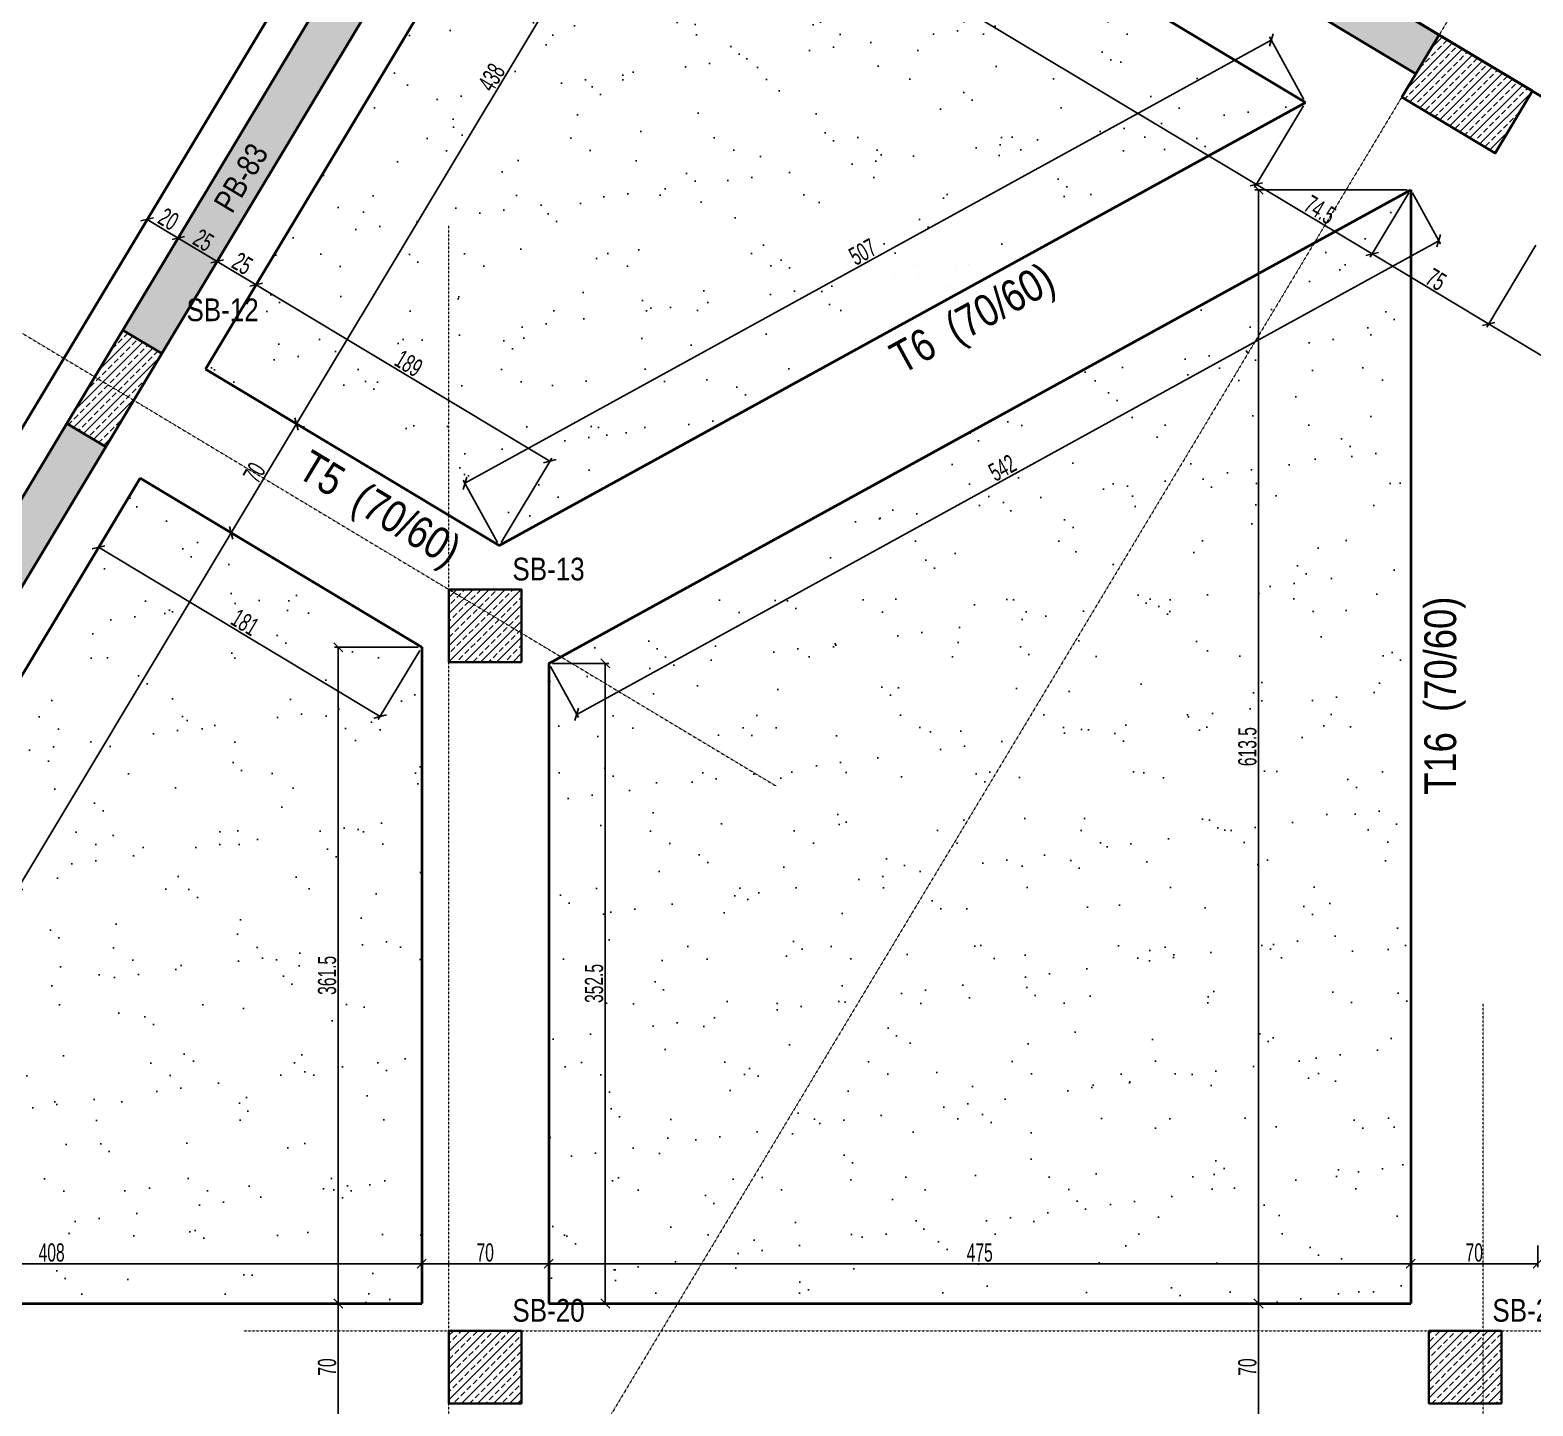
# Model space of a CAD drawing. Header units: millimetres. Extents: x -267 to 94375, y 6431 to 10838.
# Drawn here: x 2121 to 2949, y 8010 to 8768 of the extents above; entities that cross this region are included whole.
import ezdxf

# ---------------------------------------------------------------- set-up
doc = ezdxf.new("R2010")
doc.units = ezdxf.units.MM
doc.header["$LTSCALE"] = 0.0001
doc.linetypes.add('DASHED', pattern=[19.05, 12.7, -6.35])
for name, color, linetype, lineweight in [('AKS CIZGISI (BEYKENT)', 252, 'DASHED', 20), ('AKS OLCU (BEYKENT)', 200, 'Continuous', 20), ('KOLON (BEYKENT)', 3, 'Continuous', 30), ('KOLON ISMI (BEYKENT)', 91, 'Continuous', 20), ('OLCU (BEYKENT)', 14, 'Continuous', 20), ('PERDE (BEYKENT)', 6, 'Continuous', 30), ('PERDE ISMI (BEYKENT)', 240, 'Continuous', 20), ('TARAMA (BEYKENT)', 252, 'Continuous', 25), ('TEMEL (BEYKENT)', 2, 'Continuous', 35), ('TEMEL ISMI (BEYKENT)', 40, 'Continuous', 20)]:
    doc.layers.add(name, color=color, linetype=linetype, lineweight=lineweight)
doc.styles.add('DSMOLC-50', font='bahnschrift light condensed', dxfattribs={"width": 0.75, "height": 10})
doc.styles.add('YAZI (BEYKENT)', font='')
doc.styles.get('YAZI (BEYKENT)').set_extended_font_data('Bahnschrift Light Condensed')
doc.dimstyles.new('DSMOLC-50', dxfattribs={"dimtxt": 10, "dimasz": 5, "dimexe": 2, "dimexo": 2, "dimgap": 1, "dimtad": 1, "dimdec": 1, "dimrnd": 0.5, "dimzin": 12, "dimdsep": 46, "dimtxsty": 'DSMOLC-50', "dimblk": 'OBLIQUE', "dimblk1": 'OBLIQUE', "dimblk2": 'OBLIQUE', "dimcen": 0, "dimclrt": 7, "dimadec": 0, "dimazin": 0, "dimtfac": 1, "dimtdec": 4, "dimtix": 1, "dimtmove": 2, "dimatfit": 3, "dimfxl": 1, "dimtzin": 0, "dimarcsym": 0})
pattern_1 = [(45, (404.937, 6438.231), (-4.419417, 4.419417), []), (45, (409.3565, 6438.231), (-4.419417, 4.419417), [3.125, -1.5625])]
pattern_2 = [(45, (404.937, 6438.231), (1.6572815, 6.076699), [7.8125, -1.5625, 0, -1.5625])]
pattern_3 = [(37.5, (-1463.6, 5137.655), (-1.60003, 48.94132), [0, -38.608, 0, -43.18, 0, -41.275]), (7.5, (-1463.6, 5137.655), (44.9523, 71.6825), [0, -20.828, 0, -34.798, 0, -13.335]), (327.5, (-1494.84, 5137.655), (79.09924, 0.14372), [0, -12.7, 0, -45.72, 0, -59.69]), (317.5, (-1494.84, 5137.655), (76.35565, 22.2929), [0, -6.35, 0, -29.972, 0, -34.29])]

# ---------------------------------------------------------------- blocks, each defined once
blk = doc.blocks.new('_Oblique')
at = {"color": 0, "linetype": 'ByBlock', "lineweight": -2}
blk.add_line((-0.5, -0.5), (0.5, 0.5), dxfattribs=at)
blk = doc.blocks.new('*D86')
at = {"layer": 'AKS OLCU (BEYKENT)', "color": 0, "lineweight": -2, "transparency": 16777216}
for p, q in [((2305.62, 9120.94), (2315.9, 9114.76)), ((2034.76, 8650.38), (2314.19, 9115.79)), ((2026.19, 8655.52), (2036.48, 8649.35))]:
    blk.add_line(p, q, dxfattribs=at)
at = {"layer": 'DEFPOINTS', "color": 0, "lineweight": -3, "transparency": 16777216}
for p in [(2303.9, 9121.97), (2314.19, 9115.79), (2024.48, 8656.55)]:
    blk.add_point(p, dxfattribs=at)
at = {"layer": 'AKS OLCU (BEYKENT)', "color": 0, "lineweight": -2, "transparency": 16777216, "xscale": 5, "yscale": 5, "zscale": 5}
for p, rotation in [((2314.19, 9115.79), 59.02034631153279), ((2034.76, 8650.38), 239.0203463115328)]:
    blk.add_blockref('_Oblique', p, dxfattribs=dict(at, rotation=rotation))
at = {"layer": 'AKS OLCU (BEYKENT)', "color": 7, "transparency": 16777216, "insert": (2169.24, 8886.23), "char_height": 10, "attachment_point": 5, "rotation": 59.02035, "style": 'DSMOLC-50'}
blk.add_mtext('543', dxfattribs=at)
blk = doc.blocks.new('*D87')
at = {"layer": 'AKS OLCU (BEYKENT)', "color": 0, "lineweight": -2, "transparency": 16777216}
for p, q in [((1400.43, 7624.9), (2300.47, 9124.03)), ((2302.19, 9123), (2298.76, 9125.06)), ((1402.14, 7623.87), (1398.71, 7625.93))]:
    blk.add_line(p, q, dxfattribs=at)
at = {"layer": 'DEFPOINTS', "color": 0, "lineweight": -3, "transparency": 16777216}
for p in [(2300.47, 9124.03), (2303.9, 9121.97), (1403.86, 7622.84)]:
    blk.add_point(p, dxfattribs=at)
at = {"layer": 'AKS OLCU (BEYKENT)', "color": 0, "lineweight": -2, "transparency": 16777216, "xscale": 5, "yscale": 5, "zscale": 5}
for p, rotation in [((2300.47, 9124.03), 59.02034631153279), ((1400.43, 7624.9), 239.0203463115328)]:
    blk.add_blockref('_Oblique', p, dxfattribs=dict(at, rotation=rotation))
at = {"layer": 'AKS OLCU (BEYKENT)', "color": 7, "transparency": 16777216, "insert": (1845.22, 8377.61), "char_height": 10, "attachment_point": 5, "rotation": 59.02035, "style": 'DSMOLC-50'}
blk.add_mtext('1748.5', dxfattribs=at)
blk = doc.blocks.new('*D91')
at = {"layer": 'AKS OLCU (BEYKENT)', "color": 0, "lineweight": -2, "transparency": 16777216}
for p, q in [((2518.4, 9179.72), (2520.46, 9183.15)), ((2519.43, 9181.44), (4242.68, 8146.81)), ((4241.65, 8145.09), (4243.71, 8148.52))]:
    blk.add_line(p, q, dxfattribs=at)
at = {"layer": 'DEFPOINTS', "color": 0, "lineweight": -3, "transparency": 16777216}
for p in [(2517.37, 9178.01), (4240.62, 8143.38), (4242.68, 8146.81)]:
    blk.add_point(p, dxfattribs=at)
at = {"layer": 'AKS OLCU (BEYKENT)', "color": 0, "lineweight": -2, "transparency": 16777216, "xscale": 5, "yscale": 5, "zscale": 5}
for p, rotation in [((2519.43, 9181.44), 149.0196979856238), ((4242.68, 8146.81), 329.0196979856238)]:
    blk.add_blockref('_Oblique', p, dxfattribs=dict(at, rotation=rotation))
at = {"layer": 'AKS OLCU (BEYKENT)', "color": 7, "transparency": 16777216, "insert": (3384.2, 8669.36), "char_height": 10, "attachment_point": 5, "rotation": 329.0197, "style": 'DSMOLC-50'}
blk.add_mtext('2010', dxfattribs=at)
blk = doc.blocks.new('*D161')
at = {"layer": 'DEFPOINTS', "color": 0, "lineweight": -3, "transparency": 16777216}
for p in [(1928.87, 8100.71), (2336.67, 8100.71), (2336.67, 8088.71)]:
    blk.add_point(p, dxfattribs=at)
at = {"layer": 'OLCU (BEYKENT)', "color": 0, "lineweight": -2, "transparency": 16777216}
for p, q in [((1928.87, 8098.71), (1928.87, 8086.71)), ((2336.67, 8098.71), (2336.67, 8086.71)), ((1928.87, 8088.71), (2336.67, 8088.71))]:
    blk.add_line(p, q, dxfattribs=at)
at = {"layer": 'OLCU (BEYKENT)', "color": 0, "lineweight": -2, "transparency": 16777216, "xscale": 5, "yscale": 5, "zscale": 5, "rotation": 180}
blk.add_blockref('_Oblique', (1928.87, 8088.71), dxfattribs=at)
at = {"layer": 'OLCU (BEYKENT)', "color": 0, "lineweight": -2, "transparency": 16777216, "xscale": 5, "yscale": 5, "zscale": 5}
blk.add_blockref('_Oblique', (2336.67, 8088.71), dxfattribs=at)
at = {"layer": 'OLCU (BEYKENT)', "color": 7, "transparency": 16777216, "insert": (2132.77, 8094.81), "char_height": 10, "attachment_point": 5, "style": 'DSMOLC-50'}
blk.add_mtext('408', dxfattribs=at)
blk = doc.blocks.new('*D162')
at = {"layer": 'DEFPOINTS', "color": 0, "lineweight": -3, "transparency": 16777216}
for p in [(2336.67, 8100.71), (2406.67, 8100.71), (2406.67, 8088.71)]:
    blk.add_point(p, dxfattribs=at)
at = {"layer": 'OLCU (BEYKENT)', "color": 0, "lineweight": -2, "transparency": 16777216}
for p, q in [((2336.67, 8098.71), (2336.67, 8086.71)), ((2406.67, 8098.71), (2406.67, 8086.71)), ((2336.67, 8088.71), (2406.67, 8088.71))]:
    blk.add_line(p, q, dxfattribs=at)
at = {"layer": 'OLCU (BEYKENT)', "color": 0, "lineweight": -2, "transparency": 16777216, "xscale": 5, "yscale": 5, "zscale": 5, "rotation": 180}
blk.add_blockref('_Oblique', (2336.67, 8088.71), dxfattribs=at)
at = {"layer": 'OLCU (BEYKENT)', "color": 0, "lineweight": -2, "transparency": 16777216, "xscale": 5, "yscale": 5, "zscale": 5}
blk.add_blockref('_Oblique', (2406.67, 8088.71), dxfattribs=at)
at = {"layer": 'OLCU (BEYKENT)', "color": 7, "transparency": 16777216, "insert": (2371.67, 8094.81), "char_height": 10, "attachment_point": 5, "style": 'DSMOLC-50'}
blk.add_mtext('70', dxfattribs=at)
blk = doc.blocks.new('*D163')
at = {"layer": 'DEFPOINTS', "color": 0, "lineweight": -3, "transparency": 16777216}
for p in [(2406.67, 8100.71), (2881.67, 8100.71), (2881.67, 8088.71)]:
    blk.add_point(p, dxfattribs=at)
at = {"layer": 'OLCU (BEYKENT)', "color": 0, "lineweight": -2, "transparency": 16777216}
for p, q in [((2406.67, 8098.71), (2406.67, 8086.71)), ((2881.67, 8098.71), (2881.67, 8086.71)), ((2406.67, 8088.71), (2881.67, 8088.71))]:
    blk.add_line(p, q, dxfattribs=at)
at = {"layer": 'OLCU (BEYKENT)', "color": 0, "lineweight": -2, "transparency": 16777216, "xscale": 5, "yscale": 5, "zscale": 5, "rotation": 180}
blk.add_blockref('_Oblique', (2406.67, 8088.71), dxfattribs=at)
at = {"layer": 'OLCU (BEYKENT)', "color": 0, "lineweight": -2, "transparency": 16777216, "xscale": 5, "yscale": 5, "zscale": 5}
blk.add_blockref('_Oblique', (2881.67, 8088.71), dxfattribs=at)
at = {"layer": 'OLCU (BEYKENT)', "color": 7, "transparency": 16777216, "insert": (2644.17, 8094.76), "char_height": 10, "attachment_point": 5, "style": 'DSMOLC-50'}
blk.add_mtext('475', dxfattribs=at)
blk = doc.blocks.new('*D164')
at = {"layer": 'DEFPOINTS', "color": 0, "lineweight": -3, "transparency": 16777216}
for p in [(2881.67, 8100.71), (2951.67, 8100.71), (2951.67, 8088.71)]:
    blk.add_point(p, dxfattribs=at)
at = {"layer": 'OLCU (BEYKENT)', "color": 0, "lineweight": -2, "transparency": 16777216}
for p, q in [((2881.67, 8098.71), (2881.67, 8086.71)), ((2951.67, 8098.71), (2951.67, 8086.71)), ((2881.67, 8088.71), (2951.67, 8088.71))]:
    blk.add_line(p, q, dxfattribs=at)
at = {"layer": 'OLCU (BEYKENT)', "color": 0, "lineweight": -2, "transparency": 16777216, "xscale": 5, "yscale": 5, "zscale": 5, "rotation": 180}
blk.add_blockref('_Oblique', (2881.67, 8088.71), dxfattribs=at)
at = {"layer": 'OLCU (BEYKENT)', "color": 0, "lineweight": -2, "transparency": 16777216, "xscale": 5, "yscale": 5, "zscale": 5}
blk.add_blockref('_Oblique', (2951.67, 8088.71), dxfattribs=at)
at = {"layer": 'OLCU (BEYKENT)', "color": 7, "transparency": 16777216, "insert": (2916.67, 8094.81), "char_height": 10, "attachment_point": 5, "style": 'DSMOLC-50'}
blk.add_mtext('70', dxfattribs=at)
blk = doc.blocks.new('*D167')
at = {"layer": 'DEFPOINTS', "color": 0, "lineweight": -3, "transparency": 16777216}
for p in [(2191.6, 8674.3), (2208.75, 8664.01), (2202.57, 8653.72)]:
    blk.add_point(p, dxfattribs=at)
at = {"layer": 'OLCU (BEYKENT)', "color": 0, "lineweight": -2, "transparency": 16777216}
for p, q in [((2190.57, 8672.59), (2184.4, 8662.3)), ((2185.42, 8664.02), (2202.57, 8653.72)), ((2207.72, 8662.3), (2201.54, 8652.01))]:
    blk.add_line(p, q, dxfattribs=at)
at = {"layer": 'OLCU (BEYKENT)', "color": 0, "lineweight": -2, "transparency": 16777216, "xscale": 5, "yscale": 5, "zscale": 5}
for p, rotation in [((2185.42, 8664.02), 149.0195901430073), ((2202.57, 8653.72), 329.0195901430072)]:
    blk.add_blockref('_Oblique', p, dxfattribs=dict(at, rotation=rotation))
at = {"layer": 'OLCU (BEYKENT)', "color": 7, "transparency": 16777216, "insert": (2197.14, 8664.1), "char_height": 10, "attachment_point": 5, "rotation": 329.01959, "style": 'DSMOLC-50'}
blk.add_mtext('20', dxfattribs=at)
blk = doc.blocks.new('*D168')
at = {"layer": 'DEFPOINTS', "color": 0, "lineweight": -3, "transparency": 16777216}
for p in [(2208.75, 8664.01), (2230.17, 8651.15), (2224, 8640.86)]:
    blk.add_point(p, dxfattribs=at)
at = {"layer": 'OLCU (BEYKENT)', "color": 0, "lineweight": -2, "transparency": 16777216}
for p, q in [((2207.72, 8662.3), (2201.54, 8652.01)), ((2202.57, 8653.72), (2224, 8640.86)), ((2229.14, 8649.43), (2222.97, 8639.14))]:
    blk.add_line(p, q, dxfattribs=at)
at = {"layer": 'OLCU (BEYKENT)', "color": 0, "lineweight": -2, "transparency": 16777216, "xscale": 5, "yscale": 5, "zscale": 5}
for p, rotation in [((2202.57, 8653.72), 149.0195901430073), ((2224, 8640.86), 329.0195901430072)]:
    blk.add_blockref('_Oblique', p, dxfattribs=dict(at, rotation=rotation))
at = {"layer": 'OLCU (BEYKENT)', "color": 7, "transparency": 16777216, "insert": (2216.42, 8652.52), "char_height": 10, "attachment_point": 5, "rotation": 329.01959, "style": 'DSMOLC-50'}
blk.add_mtext('25', dxfattribs=at)
blk = doc.blocks.new('*D169')
at = {"layer": 'DEFPOINTS', "color": 0, "lineweight": -3, "transparency": 16777216}
for p in [(2230.17, 8651.15), (2251.62, 8638.27), (2245.44, 8627.98)]:
    blk.add_point(p, dxfattribs=at)
at = {"layer": 'OLCU (BEYKENT)', "color": 0, "lineweight": -2, "transparency": 16777216}
for p, q in [((2229.14, 8649.43), (2222.97, 8639.14)), ((2224, 8640.86), (2245.44, 8627.98)), ((2250.59, 8636.56), (2244.41, 8626.27))]:
    blk.add_line(p, q, dxfattribs=at)
at = {"layer": 'OLCU (BEYKENT)', "color": 0, "lineweight": -2, "transparency": 16777216, "xscale": 5, "yscale": 5, "zscale": 5}
for p, rotation in [((2224, 8640.86), 149.0195901430073), ((2245.44, 8627.98), 329.0195901430072)]:
    blk.add_blockref('_Oblique', p, dxfattribs=dict(at, rotation=rotation))
at = {"layer": 'OLCU (BEYKENT)', "color": 7, "transparency": 16777216, "insert": (2237.86, 8639.65), "char_height": 10, "attachment_point": 5, "rotation": 329.01959, "style": 'DSMOLC-50'}
blk.add_mtext('25', dxfattribs=at)
blk = doc.blocks.new('*D170')
at = {"layer": 'DEFPOINTS', "color": 0, "lineweight": -3, "transparency": 16777216}
for p in [(2251.62, 8638.27), (2407.32, 8530.79), (2379.4, 8484.29)]:
    blk.add_point(p, dxfattribs=at)
at = {"layer": 'OLCU (BEYKENT)', "color": 0, "lineweight": -2, "transparency": 16777216}
for p, q in [((2250.59, 8636.56), (2244.41, 8626.27)), ((2245.44, 8627.98), (2407.32, 8530.79)), ((2380.43, 8486), (2408.35, 8532.51))]:
    blk.add_line(p, q, dxfattribs=at)
at = {"layer": 'OLCU (BEYKENT)', "color": 0, "lineweight": -2, "transparency": 16777216, "xscale": 5, "yscale": 5, "zscale": 5}
for p, rotation in [((2245.44, 8627.98), 149.0195901430073), ((2407.32, 8530.79), 329.0195901430072)]:
    blk.add_blockref('_Oblique', p, dxfattribs=dict(at, rotation=rotation))
at = {"layer": 'OLCU (BEYKENT)', "color": 7, "transparency": 16777216, "insert": (2329.52, 8584.62), "char_height": 10, "attachment_point": 5, "rotation": 329.01959, "style": 'DSMOLC-50'}
blk.add_mtext('189', dxfattribs=at)
blk = doc.blocks.new('*D174')
at = {"layer": 'DEFPOINTS', "color": 0, "lineweight": -3, "transparency": 16777216}
for p in [(2422.04, 8922.13), (2823.7, 8728.35), (2796.61, 8683.25)]:
    blk.add_point(p, dxfattribs=at)
at = {"layer": 'OLCU (BEYKENT)', "color": 0, "lineweight": -2, "transparency": 16777216}
for p, q in [((2421.01, 8920.42), (2414.84, 8910.13)), ((2415.87, 8911.84), (2796.61, 8683.25)), ((2822.67, 8726.64), (2795.58, 8681.53))]:
    blk.add_line(p, q, dxfattribs=at)
at = {"layer": 'OLCU (BEYKENT)', "color": 0, "lineweight": -2, "transparency": 16777216, "xscale": 5, "yscale": 5, "zscale": 5}
for p, rotation in [((2415.87, 8911.84), 149.0195901430077), ((2796.61, 8683.25), 329.0195901430076)]:
    blk.add_blockref('_Oblique', p, dxfattribs=dict(at, rotation=rotation))
at = {"layer": 'OLCU (BEYKENT)', "color": 7, "transparency": 16777216, "insert": (2609.33, 8802.69), "char_height": 10, "attachment_point": 5, "rotation": 329.01959, "style": 'DSMOLC-50'}
blk.add_mtext('444', dxfattribs=at)
blk = doc.blocks.new('*D175')
at = {"layer": 'DEFPOINTS', "color": 0, "lineweight": -3, "transparency": 16777216}
for p in [(2823.7, 8728.35), (2881.67, 8680.33), (2860.42, 8644.94)]:
    blk.add_point(p, dxfattribs=at)
at = {"layer": 'OLCU (BEYKENT)', "color": 0, "lineweight": -2, "transparency": 16777216}
for p, q in [((2822.67, 8726.64), (2795.58, 8681.53)), ((2796.61, 8683.25), (2860.42, 8644.94)), ((2880.64, 8678.62), (2859.39, 8643.22))]:
    blk.add_line(p, q, dxfattribs=at)
at = {"layer": 'OLCU (BEYKENT)', "color": 0, "lineweight": -2, "transparency": 16777216, "xscale": 5, "yscale": 5, "zscale": 5}
for p, rotation in [((2796.61, 8683.25), 149.0195901430077), ((2860.42, 8644.94), 329.0195901430076)]:
    blk.add_blockref('_Oblique', p, dxfattribs=dict(at, rotation=rotation))
at = {"layer": 'OLCU (BEYKENT)', "color": 7, "transparency": 16777216, "insert": (2831.63, 8669.28), "char_height": 10, "attachment_point": 5, "rotation": 329.01959, "style": 'DSMOLC-50'}
blk.add_mtext('74.5', dxfattribs=at)
blk = doc.blocks.new('*D176')
at = {"layer": 'DEFPOINTS', "color": 0, "lineweight": -3, "transparency": 16777216}
for p in [(2881.67, 8680.33), (2951.67, 8651.52), (2924.59, 8606.41)]:
    blk.add_point(p, dxfattribs=at)
at = {"layer": 'OLCU (BEYKENT)', "color": 0, "lineweight": -2, "transparency": 16777216}
for p, q in [((2880.64, 8678.62), (2859.39, 8643.22)), ((2950.64, 8649.81), (2923.56, 8604.7)), ((2860.42, 8644.94), (2924.59, 8606.41))]:
    blk.add_line(p, q, dxfattribs=at)
at = {"layer": 'OLCU (BEYKENT)', "color": 0, "lineweight": -2, "transparency": 16777216, "xscale": 5, "yscale": 5, "zscale": 5}
for p, rotation in [((2860.42, 8644.94), 149.0195901430077), ((2924.59, 8606.41), 329.0195901430076)]:
    blk.add_blockref('_Oblique', p, dxfattribs=dict(at, rotation=rotation))
at = {"layer": 'OLCU (BEYKENT)', "color": 7, "transparency": 16777216, "insert": (2895.62, 8630.86), "char_height": 10, "attachment_point": 5, "rotation": 329.01959, "style": 'DSMOLC-50'}
blk.add_mtext('75', dxfattribs=at)
blk = doc.blocks.new('*D177')
at = {"layer": 'DEFPOINTS', "color": 0, "lineweight": -3, "transparency": 16777216}
for p in [(2951.67, 8651.52), (3426.67, 8366.33), (3399.59, 8321.22)]:
    blk.add_point(p, dxfattribs=at)
at = {"layer": 'OLCU (BEYKENT)', "color": 0, "lineweight": -2, "transparency": 16777216}
for p, q in [((2950.64, 8649.81), (2923.56, 8604.7)), ((2924.59, 8606.41), (3399.59, 8321.22)), ((3425.64, 8364.62), (3398.56, 8319.51))]:
    blk.add_line(p, q, dxfattribs=at)
at = {"layer": 'OLCU (BEYKENT)', "color": 0, "lineweight": -2, "transparency": 16777216, "xscale": 5, "yscale": 5, "zscale": 5}
for p, rotation in [((2924.59, 8606.41), 149.0195901430077), ((3399.59, 8321.22), 329.0195901430076)]:
    blk.add_blockref('_Oblique', p, dxfattribs=dict(at, rotation=rotation))
at = {"layer": 'OLCU (BEYKENT)', "color": 7, "transparency": 16777216, "insert": (3165.2, 8469.01), "char_height": 10, "attachment_point": 5, "rotation": 329.01959, "style": 'DSMOLC-50'}
blk.add_mtext('554', dxfattribs=at)
blk = doc.blocks.new('*D245')
at = {"layer": 'DEFPOINTS', "color": 0, "lineweight": -3, "transparency": 16777216}
for p in [(2785.78, 8066.77), (2797.78, 8066.77), (2785.78, 7996.77)]:
    blk.add_point(p, dxfattribs=at)
at = {"layer": 'OLCU (BEYKENT)', "color": 0, "lineweight": -2, "transparency": 16777216}
for p, q in [((2787.78, 8066.77), (2799.78, 8066.77)), ((2797.78, 7996.77), (2797.78, 8066.77)), ((2787.78, 7996.77), (2799.78, 7996.77))]:
    blk.add_line(p, q, dxfattribs=at)
at = {"layer": 'OLCU (BEYKENT)', "color": 0, "lineweight": -2, "transparency": 16777216, "xscale": 5, "yscale": 5, "zscale": 5}
for p, rotation in [((2797.78, 8066.77), 90), ((2797.78, 7996.77), 270)]:
    blk.add_blockref('_Oblique', p, dxfattribs=dict(at, rotation=rotation))
at = {"layer": 'OLCU (BEYKENT)', "color": 7, "transparency": 16777216, "insert": (2791.68, 8031.77), "char_height": 10, "attachment_point": 5, "rotation": 90, "style": 'DSMOLC-50'}
blk.add_mtext('70', dxfattribs=at)
blk = doc.blocks.new('*D246')
at = {"layer": 'DEFPOINTS', "color": 0, "lineweight": -3, "transparency": 16777216}
for p in [(2797.78, 8680.33), (2881.67, 8680.33), (2785.78, 8066.77)]:
    blk.add_point(p, dxfattribs=at)
at = {"layer": 'OLCU (BEYKENT)', "color": 0, "lineweight": -2, "transparency": 16777216}
for p, q in [((2879.67, 8680.33), (2795.78, 8680.33)), ((2797.78, 8066.77), (2797.78, 8680.33)), ((2787.78, 8066.77), (2799.78, 8066.77))]:
    blk.add_line(p, q, dxfattribs=at)
at = {"layer": 'OLCU (BEYKENT)', "color": 0, "lineweight": -2, "transparency": 16777216, "xscale": 5, "yscale": 5, "zscale": 5}
for p, rotation in [((2797.78, 8680.33), 90), ((2797.78, 8066.77), 270)]:
    blk.add_blockref('_Oblique', p, dxfattribs=dict(at, rotation=rotation))
at = {"layer": 'OLCU (BEYKENT)', "color": 7, "transparency": 16777216, "insert": (2791.68, 8373.55), "char_height": 10, "attachment_point": 5, "rotation": 90, "style": 'DSMOLC-50'}
blk.add_mtext('613.5', dxfattribs=at)
blk = doc.blocks.new('*D257')
at = {"layer": 'DEFPOINTS', "color": 0, "lineweight": -3, "transparency": 16777216}
for p in [(2278.68, 8066.77), (2290.68, 8066.77), (2278.68, 7996.77)]:
    blk.add_point(p, dxfattribs=at)
at = {"layer": 'OLCU (BEYKENT)', "color": 0, "lineweight": -2, "transparency": 16777216}
for p, q in [((2280.68, 8066.77), (2292.68, 8066.77)), ((2290.68, 7996.77), (2290.68, 8066.77)), ((2280.68, 7996.77), (2292.68, 7996.77))]:
    blk.add_line(p, q, dxfattribs=at)
at = {"layer": 'OLCU (BEYKENT)', "color": 0, "lineweight": -2, "transparency": 16777216, "xscale": 5, "yscale": 5, "zscale": 5}
for p, rotation in [((2290.68, 8066.77), 90), ((2290.68, 7996.77), 270)]:
    blk.add_blockref('_Oblique', p, dxfattribs=dict(at, rotation=rotation))
at = {"layer": 'OLCU (BEYKENT)', "color": 7, "transparency": 16777216, "insert": (2284.57, 8031.77), "char_height": 10, "attachment_point": 5, "rotation": 90, "style": 'DSMOLC-50'}
blk.add_mtext('70', dxfattribs=at)
blk = doc.blocks.new('*D258')
at = {"layer": 'DEFPOINTS', "color": 0, "lineweight": -3, "transparency": 16777216}
for p in [(2290.68, 8428.29), (2336.67, 8428.29), (2278.68, 8066.77)]:
    blk.add_point(p, dxfattribs=at)
at = {"layer": 'OLCU (BEYKENT)', "color": 0, "lineweight": -2, "transparency": 16777216}
for p, q in [((2334.67, 8428.29), (2288.68, 8428.29)), ((2290.68, 8066.77), (2290.68, 8428.29)), ((2280.68, 8066.77), (2292.68, 8066.77))]:
    blk.add_line(p, q, dxfattribs=at)
at = {"layer": 'OLCU (BEYKENT)', "color": 0, "lineweight": -2, "transparency": 16777216, "xscale": 5, "yscale": 5, "zscale": 5}
for p, rotation in [((2290.68, 8428.29), 90), ((2290.68, 8066.77), 270)]:
    blk.add_blockref('_Oblique', p, dxfattribs=dict(at, rotation=rotation))
at = {"layer": 'OLCU (BEYKENT)', "color": 7, "transparency": 16777216, "insert": (2284.57, 8247.53), "char_height": 10, "attachment_point": 5, "rotation": 90, "style": 'DSMOLC-50'}
blk.add_mtext('361.5', dxfattribs=at)
blk = doc.blocks.new('*D294')
at = {"layer": 'DEFPOINTS', "color": 0, "lineweight": -3, "transparency": 16777216}
for p in [(2881.67, 8680.33), (2897.12, 8652.21), (2406.67, 8419.4)]:
    blk.add_point(p, dxfattribs=at)
at = {"layer": 'OLCU (BEYKENT)', "color": 0, "lineweight": -2, "transparency": 16777216}
for p, q in [((2882.63, 8678.58), (2898.08, 8650.46)), ((2422.12, 8391.28), (2897.12, 8652.21)), ((2407.63, 8417.65), (2423.08, 8389.53))]:
    blk.add_line(p, q, dxfattribs=at)
at = {"layer": 'OLCU (BEYKENT)', "color": 0, "lineweight": -2, "transparency": 16777216, "xscale": 5, "yscale": 5, "zscale": 5}
for p, rotation in [((2897.12, 8652.21), 28.78141267134192), ((2422.12, 8391.28), 208.7814126713419)]:
    blk.add_blockref('_Oblique', p, dxfattribs=dict(at, rotation=rotation))
at = {"layer": 'OLCU (BEYKENT)', "color": 7, "lineweight": -3, "transparency": 16777216, "insert": (2656.68, 8527.1), "char_height": 10, "attachment_point": 5, "rotation": 28.78141, "style": 'DSMOLC-50'}
blk.add_mtext('542', dxfattribs=at)
blk = doc.blocks.new('*D295')
at = {"layer": 'DEFPOINTS', "color": 0, "lineweight": -3, "transparency": 16777216}
for p in [(2406.67, 8419.4), (2406.67, 8066.77), (2437.8, 8066.77)]:
    blk.add_point(p, dxfattribs=at)
at = {"layer": 'OLCU (BEYKENT)', "color": 0, "lineweight": -2, "transparency": 16777216}
for p, q in [((2408.67, 8419.4), (2439.8, 8419.4)), ((2437.8, 8419.4), (2437.8, 8066.77)), ((2408.67, 8066.77), (2439.8, 8066.77))]:
    blk.add_line(p, q, dxfattribs=at)
at = {"layer": 'OLCU (BEYKENT)', "color": 0, "lineweight": -2, "transparency": 16777216, "xscale": 5, "yscale": 5, "zscale": 5}
for p, rotation in [((2437.8, 8419.4), 90), ((2437.8, 8066.77), 270)]:
    blk.add_blockref('_Oblique', p, dxfattribs=dict(at, rotation=rotation))
at = {"layer": 'OLCU (BEYKENT)', "color": 7, "lineweight": -3, "transparency": 16777216, "insert": (2431.7, 8243.09), "char_height": 10, "attachment_point": 5, "rotation": 90, "style": 'DSMOLC-50'}
blk.add_mtext('352.5', dxfattribs=at)
blk = doc.blocks.new('*D296')
at = {"layer": 'DEFPOINTS', "color": 0, "lineweight": -3, "transparency": 16777216}
for p in [(2804.81, 8762.74), (2823.7, 8728.35), (2379.4, 8484.29)]:
    blk.add_point(p, dxfattribs=at)
at = {"layer": 'OLCU (BEYKENT)', "color": 0, "lineweight": -2, "transparency": 16777216}
for p, q in [((2360.51, 8518.67), (2804.81, 8762.74)), ((2822.73, 8730.11), (2803.84, 8764.49)), ((2378.43, 8486.04), (2359.54, 8520.43))]:
    blk.add_line(p, q, dxfattribs=at)
at = {"layer": 'OLCU (BEYKENT)', "color": 0, "lineweight": -2, "transparency": 16777216, "xscale": 5, "yscale": 5, "zscale": 5}
for p, rotation in [((2804.81, 8762.74), 28.78140514976967), ((2360.51, 8518.67), 208.7814051497697)]:
    blk.add_blockref('_Oblique', p, dxfattribs=dict(at, rotation=rotation))
at = {"layer": 'OLCU (BEYKENT)', "color": 7, "lineweight": -3, "transparency": 16777216, "insert": (2579.72, 8646.06), "char_height": 10, "attachment_point": 5, "rotation": 28.78141, "style": 'DSMOLC-50'}
blk.add_mtext('507', dxfattribs=at)
blk = doc.blocks.new('*D300')
at = {"layer": 'DEFPOINTS', "color": 0, "lineweight": -3, "transparency": 16777216}
for p in [(2221.41, 8497.49), (2231.69, 8491.32), (1908.49, 8066.77)]:
    blk.add_point(p, dxfattribs=at)
at = {"layer": 'OLCU (BEYKENT)', "color": 0, "lineweight": -2, "transparency": 16777216}
for p, q in [((1958.71, 8036.62), (2231.69, 8491.32)), ((2223.12, 8496.47), (2233.41, 8490.29)), ((1910.2, 8065.74), (1960.42, 8035.59))]:
    blk.add_line(p, q, dxfattribs=at)
at = {"layer": 'OLCU (BEYKENT)', "color": 0, "lineweight": -2, "transparency": 16777216, "xscale": 5, "yscale": 5, "zscale": 5}
for p, rotation in [((2231.69, 8491.32), 59.02034631153461), ((1958.71, 8036.62), 239.0203463115346)]:
    blk.add_blockref('_Oblique', p, dxfattribs=dict(at, rotation=rotation))
at = {"layer": 'OLCU (BEYKENT)', "color": 7, "transparency": 16777216, "insert": (2089.97, 8267.11), "char_height": 10, "attachment_point": 5, "rotation": 59.02035, "style": 'DSMOLC-50'}
blk.add_mtext('530.5', dxfattribs=at)
blk = doc.blocks.new('*D301')
at = {"layer": 'DEFPOINTS', "color": 0, "lineweight": -3, "transparency": 16777216}
for p in [(2257.44, 8557.51), (2267.72, 8551.33), (2221.41, 8497.49)]:
    blk.add_point(p, dxfattribs=at)
at = {"layer": 'OLCU (BEYKENT)', "color": 0, "lineweight": -2, "transparency": 16777216}
for p, q in [((2259.15, 8556.48), (2269.44, 8550.3)), ((2231.69, 8491.32), (2267.72, 8551.33)), ((2223.12, 8496.47), (2233.41, 8490.29))]:
    blk.add_line(p, q, dxfattribs=at)
at = {"layer": 'OLCU (BEYKENT)', "color": 0, "lineweight": -2, "transparency": 16777216, "xscale": 5, "yscale": 5, "zscale": 5}
for p, rotation in [((2267.72, 8551.33), 59.02034631153461), ((2231.69, 8491.32), 239.0203463115346)]:
    blk.add_blockref('_Oblique', p, dxfattribs=dict(at, rotation=rotation))
at = {"layer": 'OLCU (BEYKENT)', "color": 7, "transparency": 16777216, "insert": (2244.48, 8524.47), "char_height": 10, "attachment_point": 5, "rotation": 59.02035, "style": 'DSMOLC-50'}
blk.add_mtext('70', dxfattribs=at)
blk = doc.blocks.new('*D302')
at = {"layer": 'DEFPOINTS', "color": 0, "lineweight": -3, "transparency": 16777216}
for p in [(2482.87, 8932.99), (2493.15, 8926.81), (2257.44, 8557.51)]:
    blk.add_point(p, dxfattribs=at)
at = {"layer": 'OLCU (BEYKENT)', "color": 0, "lineweight": -2, "transparency": 16777216}
for p, q in [((2484.58, 8931.96), (2494.87, 8925.78)), ((2267.72, 8551.33), (2493.15, 8926.81)), ((2259.15, 8556.48), (2269.44, 8550.3))]:
    blk.add_line(p, q, dxfattribs=at)
at = {"layer": 'OLCU (BEYKENT)', "color": 0, "lineweight": -2, "transparency": 16777216, "xscale": 5, "yscale": 5, "zscale": 5}
for p, rotation in [((2493.15, 8926.81), 59.02034631153461), ((2267.72, 8551.33), 239.0203463115346)]:
    blk.add_blockref('_Oblique', p, dxfattribs=dict(at, rotation=rotation))
at = {"layer": 'OLCU (BEYKENT)', "color": 7, "transparency": 16777216, "insert": (2375.21, 8742.21), "char_height": 10, "attachment_point": 5, "rotation": 59.02035, "style": 'DSMOLC-50'}
blk.add_mtext('438', dxfattribs=at)
blk = doc.blocks.new('*D306')
at = {"layer": 'DEFPOINTS', "color": 0, "lineweight": -3, "transparency": 16777216}
for p in [(2181.48, 8521.46), (2336.67, 8428.29), (2313.78, 8390.17)]:
    blk.add_point(p, dxfattribs=at)
at = {"layer": 'OLCU (BEYKENT)', "color": 0, "lineweight": -2, "transparency": 16777216}
for p, q in [((2180.45, 8519.75), (2157.56, 8481.62)), ((2158.59, 8483.34), (2313.78, 8390.17)), ((2335.64, 8426.58), (2312.75, 8388.45))]:
    blk.add_line(p, q, dxfattribs=at)
at = {"layer": 'OLCU (BEYKENT)', "color": 0, "lineweight": -2, "transparency": 16777216, "xscale": 5, "yscale": 5, "zscale": 5}
for p, rotation in [((2158.59, 8483.34), 149.0196039087666), ((2313.78, 8390.17), 329.0196039087666)]:
    blk.add_blockref('_Oblique', p, dxfattribs=dict(at, rotation=rotation))
at = {"layer": 'OLCU (BEYKENT)', "color": 7, "lineweight": -3, "transparency": 16777216, "insert": (2239.33, 8441.98), "char_height": 10, "attachment_point": 5, "rotation": 329.0196, "style": 'DSMOLC-50'}
blk.add_mtext('181', dxfattribs=at)

msp = doc.modelspace()

# ---------------------------------------------------------------- hatches: boundary and pattern name
at = {"layer": 'TARAMA (BEYKENT)'}
h = msp.add_hatch(dxfattribs=at)
h.set_pattern_fill('ANSI36', color=256, style=0, pattern_type=0)
h.set_pattern_definition(pattern_2)
h.paths.add_polyline_path([(2457.41, 9029.8), (2897.41, 8765.63), (2884.53, 8744.19), (2444.54, 9008.36)], flags=0)
h = msp.add_hatch(dxfattribs=at)
h.set_pattern_fill('ANSI36', color=256, style=0, pattern_type=0)
h.set_pattern_definition(pattern_2)
h.paths.add_polyline_path([(2426.66, 8978.4), (2193.5, 8590.06), (2172.07, 8602.93), (2405.23, 8991.27)], flags=0)
at = {"layer": 'TARAMA (BEYKENT)', "lineweight": -3}
h = msp.add_hatch(dxfattribs=at)
h.set_pattern_fill('AR-SAND', color=256, style=0)
h.set_pattern_definition(pattern_3)
h.paths.add_polyline_path([(2823.7, 8728.35), (2442.95, 8956.95), (2217.52, 8581.48), (2379.4, 8484.29)])
at = {"layer": 'TARAMA (BEYKENT)'}
h = msp.add_hatch(dxfattribs=at)
h.set_pattern_fill('ANSI33', color=256, style=0, pattern_type=0)
h.set_pattern_definition(pattern_1)
h.paths.add_polyline_path([(2897.41, 8765.63), (2948.85, 8734.75), (2928.26, 8700.45), (2876.82, 8731.34)], flags=0)
at = {"layer": 'TARAMA (BEYKENT)', "lineweight": -3}
h = msp.add_hatch(dxfattribs=at)
h.set_pattern_fill('AR-SAND', color=256, style=0)
h.set_pattern_definition(pattern_3)
h.paths.add_polyline_path([(2881.67, 8680.33), (2406.67, 8419.4), (2406.67, 8066.77), (2881.67, 8066.77)])
at = {"layer": 'TARAMA (BEYKENT)'}
h = msp.add_hatch(dxfattribs=at)
h.set_pattern_fill('ANSI33', color=256, style=0, pattern_type=0)
h.set_pattern_definition(pattern_1)
h.paths.add_polyline_path([(2172.08, 8602.93), (2193.51, 8590.06), (2162.62, 8538.62), (2141.19, 8551.49)], flags=0)
h = msp.add_hatch(dxfattribs=at)
h.set_pattern_fill('ANSI36', color=256, style=0, pattern_type=0)
h.set_pattern_definition(pattern_2)
h.paths.add_polyline_path([(2162.62, 8538.62), (1867.74, 8047.49), (1846.32, 8060.36), (2141.19, 8551.49)], flags=0)
at = {"layer": 'TARAMA (BEYKENT)', "lineweight": -3}
h = msp.add_hatch(dxfattribs=at)
h.set_pattern_fill('AR-SAND', color=256, style=0)
h.set_pattern_definition(pattern_3)
h.paths.add_polyline_path([(2336.67, 8428.29), (2181.48, 8521.46), (1908.49, 8066.77), (2336.67, 8066.77)])
at = {"layer": 'TARAMA (BEYKENT)'}
h = msp.add_hatch(dxfattribs=at)
h.set_pattern_fill('ANSI33', color=256, style=0, pattern_type=0)
h.set_pattern_definition(pattern_1)
h.paths.add_polyline_path([(2351.67, 8460.12), (2391.67, 8460.12), (2391.67, 8420.12), (2351.67, 8420.12)], flags=0)
h = msp.add_hatch(dxfattribs=at)
h.set_pattern_fill('ANSI33', color=256, style=0, pattern_type=0)
h.set_pattern_definition(pattern_1)
h.paths.add_polyline_path([(2351.67, 8051.77), (2391.67, 8051.77), (2391.67, 8011.77), (2351.67, 8011.77)], flags=0)
h = msp.add_hatch(dxfattribs=at)
h.set_pattern_fill('ANSI33', color=256, style=0, pattern_type=0)
h.set_pattern_definition(pattern_1)
h.paths.add_polyline_path([(2891.67, 8051.77), (2931.67, 8051.77), (2931.67, 8011.77), (2891.67, 8011.77)], flags=0)

# ---------------------------------------------------------------- linework, layer by layer
at = {"layer": 'AKS CIZGISI (BEYKENT)'}
for p, q in [((2539.04, 9214.09), (1968.56, 8263.92)), ((2264.6, 9145.57), (4591.88, 7748.32)), ((3000.29, 8937.16), (2429.81, 7986.98)), ((1985.16, 8680.16), (2532.11, 8351.77)), ((2351.67, 6731.77), (2351.67, 8660.8)), ((2921.67, 6731.77), (2921.67, 8232.08)), ((2238.65, 8051.77), (8121.66, 8051.77))]:
    msp.add_line(p, q, dxfattribs=at)
at = {"layer": 'KOLON (BEYKENT)'}
for points in [[(2897.41, 8765.63), (2948.85, 8734.75), (2928.26, 8700.45), (2876.82, 8731.34)], [(2172.08, 8602.93), (2193.51, 8590.06), (2162.62, 8538.62), (2141.19, 8551.49)], [(2351.67, 8460.12), (2391.67, 8460.12), (2391.67, 8420.12), (2351.67, 8420.12)], [(2351.67, 8051.77), (2391.67, 8051.77), (2391.67, 8011.77), (2351.67, 8011.77)], [(2891.67, 8051.77), (2931.67, 8051.77), (2931.67, 8011.77), (2891.67, 8011.77)]]:
    msp.add_lwpolyline(points, close=True, dxfattribs=at)
at = {"layer": 'PERDE (BEYKENT)'}
for points in [[(2457.41, 9029.8), (2897.41, 8765.63), (2884.53, 8744.19), (2444.54, 9008.36)], [(2426.66, 8978.4), (2193.5, 8590.06), (2172.07, 8602.93), (2405.23, 8991.27)], [(2162.62, 8538.62), (1867.74, 8047.49), (1846.32, 8060.36), (2141.19, 8551.49)]]:
    msp.add_lwpolyline(points, close=True, dxfattribs=at)
at = {"layer": 'TEMEL (BEYKENT)'}
for p, q in [((2442.95, 8956.95), (2217.52, 8581.48)), ((2442.95, 8956.95), (2823.7, 8728.35)), ((2379.4, 8484.29), (2823.7, 8728.35)), ((2406.67, 8419.4), (2881.67, 8680.33)), ((2881.67, 8680.33), (2881.67, 8066.77)), ((2217.52, 8581.48), (2379.4, 8484.29)), ((2181.48, 8521.46), (1908.49, 8066.77)), ((2181.48, 8521.46), (2336.67, 8428.29)), ((2336.67, 8428.29), (2336.67, 8066.77)), ((2406.67, 8419.4), (2406.67, 8066.77)), ((1908.49, 8066.77), (2336.67, 8066.77)), ((2406.67, 8066.77), (2881.67, 8066.77))]:
    msp.add_line(p, q, dxfattribs=at)
at = {"layer": 'TEMEL (BEYKENT)', "flags": 128}
msp.add_lwpolyline([(2418.92, 9052.91), (4159.33, 8008), (5289.22, 9889.83), (7906.66, 8318.33), (7906.66, 6941.77), (1516.67, 6941.77), (1516.67, 7550.16)], close=True, dxfattribs=at)

# ---------------------------------------------------------------- texts
at = {"layer": 'KOLON ISMI (BEYKENT)', "style": 'YAZI (BEYKENT)'}
for s, p in [('SB-12', (2207.08, 8607.93)), ('SB-13', (2386.67, 8465.12)), ('SB-20', (2386.67, 8056.77)), ('SB-21', (2926.67, 8056.77))]:
    msp.add_text(s, height=12.5, dxfattribs=at).set_placement(p)
at = {"layer": 'PERDE ISMI (BEYKENT)', "style": 'YAZI (BEYKENT)'}
msp.add_text('PB-83', height=12.5, rotation=59, dxfattribs=at).set_placement((2232.18, 8666.64))
at = {"layer": 'TEMEL ISMI (BEYKENT)', "style": 'YAZI (BEYKENT)'}
for s, rotation, p in [('T6  (70/60)', 28.78144, (2601.28, 8578.43)), ('T5  (70/60)', 329.01958, (2267.13, 8522.68)), ('T16  (70/60)', 90, (2906.67, 8346.98))]:
    msp.add_text(s, height=17.5, rotation=rotation, dxfattribs=at).set_placement(p)

# ---------------------------------------------------------------- dimensions: what is measured, and where the dimension line sits
at = {"layer": 'AKS OLCU (BEYKENT)'}
for base, p1, p2, angle, picture, middle in [((4242.68, 8146.81), (2517.37, 9178.01), (4240.62, 8143.38), 329.0197, '*D91', (3384.2, 8669.36)), ((2300.47, 9124.03), (1403.86, 7622.84), (2303.9, 9121.97), 59.02035, '*D87', (1845.22, 8377.61)), ((2314.19, 9115.79), (2024.48, 8656.55), (2303.9, 9121.97), 59.02035, '*D86', (2169.24, 8886.23))]:
    dim = msp.add_linear_dim(base=base, p1=p1, p2=p2, angle=angle, dimstyle='DSMOLC-50', dxfattribs=at)
    dim.commit()
    dim.dimension.update_dxf_attribs({"geometry": picture, "text_midpoint": middle})
at = {"layer": 'OLCU (BEYKENT)'}
for base, p1, p2, angle, picture, middle in [((2493.15, 8926.81), (2257.44, 8557.51), (2482.87, 8932.99), 59.02035, '*D302', (2375.21, 8742.21)), ((2796.61, 8683.25), (2422.04, 8922.13), (2823.7, 8728.35), 329.01959, '*D174', (2609.33, 8802.69)), ((2860.42, 8644.94), (2823.7, 8728.35), (2881.67, 8680.33), 329.01959, '*D175', (2831.63, 8669.28)), ((2797.78, 8680.33), (2785.78, 8066.77), (2881.67, 8680.33), 90, '*D246', (2791.68, 8373.55)), ((2924.59, 8606.41), (2881.67, 8680.33), (2951.67, 8651.52), 329.01959, '*D176', (2895.62, 8630.86)), ((2202.57, 8653.72), (2191.6, 8674.3), (2208.75, 8664.01), 329.01959, '*D167', (2197.14, 8664.1)), ((2224, 8640.86), (2208.75, 8664.01), (2230.17, 8651.15), 329.01959, '*D168', (2216.42, 8652.52)), ((2245.44, 8627.98), (2230.17, 8651.15), (2251.62, 8638.27), 329.01959, '*D169', (2237.86, 8639.65)), ((3399.59, 8321.22), (2951.67, 8651.52), (3426.67, 8366.33), 329.01959, '*D177', (3165.2, 8469.01)), ((2407.32, 8530.79), (2251.62, 8638.27), (2379.4, 8484.29), 329.01959, '*D170', (2329.52, 8584.62)), ((2267.72, 8551.33), (2221.41, 8497.49), (2257.44, 8557.51), 59.02035, '*D301', (2244.48, 8524.47)), ((2231.69, 8491.32), (1908.49, 8066.77), (2221.41, 8497.49), 59.02035, '*D300', (2089.97, 8267.11)), ((2290.68, 8428.29), (2278.68, 8066.77), (2336.67, 8428.29), 90, '*D258', (2284.57, 8247.53)), ((2290.68, 8066.77), (2278.68, 7996.77), (2278.68, 8066.77), 90, '*D257', (2284.57, 8031.77)), ((2797.78, 8066.77), (2785.78, 7996.77), (2785.78, 8066.77), 90, '*D245', (2791.68, 8031.77))]:
    dim = msp.add_linear_dim(base=base, p1=p1, p2=p2, angle=angle, dimstyle='DSMOLC-50', dxfattribs=at)
    dim.commit()
    dim.dimension.update_dxf_attribs({"geometry": picture, "text_midpoint": middle})
at = {"layer": 'OLCU (BEYKENT)', "lineweight": -3}
for p1, p2, distance, picture, middle in [((2379.4, 8484.29), (2823.7, 8728.35), 39.23, '*D296', (2579.72, 8646.06)), ((2406.6697, 8419.4015), (2881.6696, 8680.3342), -32.0848, '*D294', (2656.679, 8527.0959)), ((2181.48, 8521.46), (2336.67, 8428.29), -44.47, '*D306', (2239.33, 8441.98)), ((2406.67, 8419.4), (2406.67, 8066.77), 31.13, '*D295', (2431.7, 8243.09))]:
    dim = msp.add_aligned_dim(p1=p1, p2=p2, distance=distance, dimstyle='DSMOLC-50', dxfattribs=at)
    dim.commit()
    dim.dimension.update_dxf_attribs({"geometry": picture, "text_midpoint": middle})
at = {"layer": 'OLCU (BEYKENT)'}
for base, p1, p2, picture, middle in [((2336.67, 8088.71), (1928.87, 8100.71), (2336.67, 8100.71), '*D161', (2132.77, 8094.81)), ((2406.67, 8088.71), (2336.67, 8100.71), (2406.67, 8100.71), '*D162', (2371.67, 8094.81)), ((2881.67, 8088.71), (2406.67, 8100.71), (2881.67, 8100.71), '*D163', (2644.17, 8094.76)), ((2951.67, 8088.71), (2881.67, 8100.71), (2951.67, 8100.71), '*D164', (2916.67, 8094.81))]:
    dim = msp.add_linear_dim(base=base, p1=p1, p2=p2, dimstyle='DSMOLC-50', dxfattribs=at)
    dim.commit()
    dim.dimension.update_dxf_attribs({"geometry": picture, "text_midpoint": middle})

doc.saveas('drawing.dxf')
